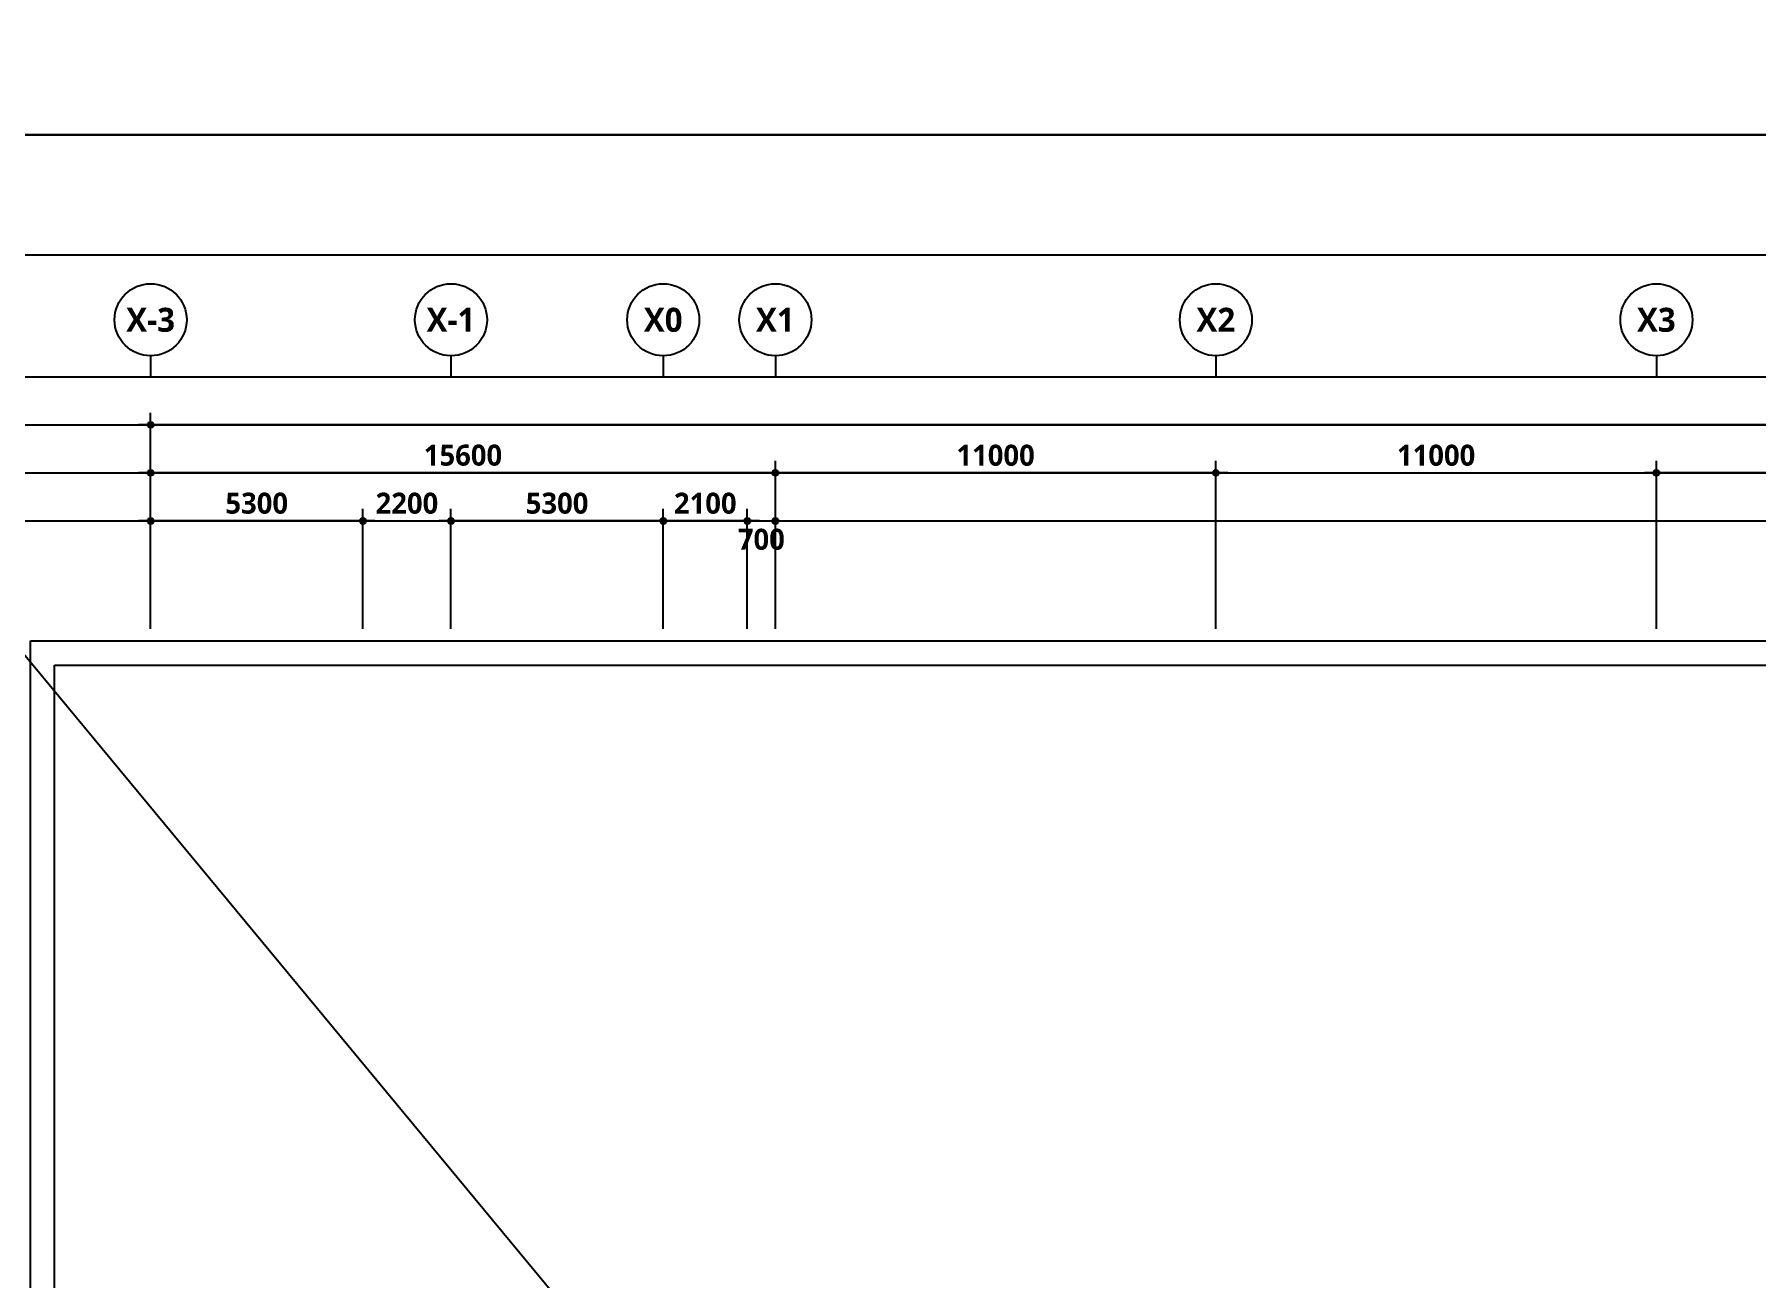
# Model space of a CAD drawing. Header units: millimetres. Extents: x -63924 to 190228206, y 0 to 456875599.
# Drawn here: x 11018 to 54021, y 475420 to 506505 of the extents above; entities that cross this region are included whole.
import ezdxf
from ezdxf.enums import TextEntityAlignment as Align

# ---------------------------------------------------------------- set-up
doc = ezdxf.new("R2010")
doc.units = ezdxf.units.MM
doc.header["$LTSCALE"] = 150
doc.header["$MEASUREMENT"] = 0
doc.header["$PDSIZE"] = -10
doc.layers.get('0').update_dxf_attribs({"linetype": 'CONTINUOUS'})
doc.layers.get('Defpoints').update_dxf_attribs({"color": 153, "linetype": 'CONTINUOUS'})
for name, color, linetype in [('A-ANNO-TEXT1', 7, 'CONTINUOUS'), ('A-ST-AXIS-BUB', 7, 'CONTINUOUS'), ('A-ST-AXIS-DIM', 7, 'CONTINUOUS')]:
    doc.layers.add(name, color=color, linetype=linetype)
for name, color, linetype, plot in [('Defpoint', 161, 'CONTINUOUS', False), ('G(그리드1)', 185, 'CONTINUOUS', False), ('G(그리드2)', 235, 'CONTINUOUS', False)]:
    doc.layers.add(name, color=color, linetype=linetype, plot=plot)
doc.styles.add('SH_대대리576', font='')
doc.styles.get('SH_대대리576').set_extended_font_data('NanumGothic', bold=True)
doc.dimstyles.new('SHP 300', dxfattribs={"dimscale": 150, "dimtxt": 3.5, "dimasz": 1, "dimexe": 2, "dimexo": 2, "dimgap": 1, "dimtad": 1, "dimdec": 0, "dimzin": 0, "dimdsep": 46, "dimtxsty": 'SH_대대리576', "dimblk": 'DIMDOT', "dimcen": 0.09, "dimclrt": 3, "dimadec": 0, "dimazin": 1, "dimtfac": 1, "dimtdec": 0, "dimtix": 1, "dimtmove": 2, "dimatfit": 0, "dimldrblk": 'DIMDOT', "dimfxl": 1, "dimtolj": 1, "dimtzin": 0, "dimarcsym": 0})

# ---------------------------------------------------------------- blocks, each defined once
blk = doc.blocks.new('A-ST-AXIS-BUB-1')
at = {"layer": 'A-ST-AXIS-BUB'}
blk.add_line((0, 350), (0, 0), dxfattribs=at)
blk.add_circle((0, 950), 600, dxfattribs=at)
blk = doc.blocks.new('DIMDOT')
at = {"color": 0}
blk.add_line((-2, 0), (2, 0), dxfattribs=at)
for radius in [0.5, 0.25]:
    blk.add_circle((0, 0), radius, dxfattribs=at)
blk = doc.blocks.new('*D90')
at = {"layer": 'A-ST-AXIS-DIM', "color": 0, "lineweight": -2, "transparency": 16777216}
for p, q in [((13920, 494050), (13920, 495850)), ((29520, 491650), (29520, 495850)), ((29370, 495550), (14070, 495550))]:
    blk.add_line(p, q, dxfattribs=at)
at = {"layer": 'Defpoints', "color": 0, "transparency": 16777216}
for p in [(13920, 495550), (13920, 493750), (29520, 491350)]:
    blk.add_point(p, dxfattribs=at)
at = {"layer": 'A-ST-AXIS-DIM', "color": 0, "linetype": 'ByBlock', "lineweight": -2, "transparency": 16777216, "xscale": 150, "yscale": 150, "zscale": 150, "rotation": 180}
blk.add_blockref('DIMDOT', (13920, 495550), dxfattribs=at)
at = {"layer": 'A-ST-AXIS-DIM', "color": 0, "linetype": 'ByBlock', "lineweight": -2, "transparency": 16777216, "xscale": 150, "yscale": 150, "zscale": 150}
blk.add_blockref('DIMDOT', (29520, 495550), dxfattribs=at)
at = {"layer": 'A-ST-AXIS-DIM', "color": 3, "transparency": 16777216, "insert": (21720, 495990), "char_height": 525, "attachment_point": 5, "style": 'SH_대대리576'}
blk.add_mtext('\\A1;15600', dxfattribs=at)
blk = doc.blocks.new('*D91')
at = {"layer": 'A-ST-AXIS-DIM', "color": 0, "lineweight": -2, "transparency": 16777216}
for p, q in [((29520, 491650), (29520, 495850)), ((40520, 491650), (40520, 495850)), ((40370, 495550), (29670, 495550))]:
    blk.add_line(p, q, dxfattribs=at)
at = {"layer": 'Defpoints', "color": 0, "transparency": 16777216}
for p in [(29520, 495550), (29520, 491350), (40520, 491350)]:
    blk.add_point(p, dxfattribs=at)
at = {"layer": 'A-ST-AXIS-DIM', "color": 0, "linetype": 'ByBlock', "lineweight": -2, "transparency": 16777216, "xscale": 150, "yscale": 150, "zscale": 150, "rotation": 180}
blk.add_blockref('DIMDOT', (29520, 495550), dxfattribs=at)
at = {"layer": 'A-ST-AXIS-DIM', "color": 0, "linetype": 'ByBlock', "lineweight": -2, "transparency": 16777216, "xscale": 150, "yscale": 150, "zscale": 150}
blk.add_blockref('DIMDOT', (40520, 495550), dxfattribs=at)
at = {"layer": 'A-ST-AXIS-DIM', "color": 3, "transparency": 16777216, "insert": (35020, 495988), "char_height": 525, "attachment_point": 5, "style": 'SH_대대리576'}
blk.add_mtext('\\A1;11000', dxfattribs=at)
blk = doc.blocks.new('*D92')
at = {"layer": 'A-ST-AXIS-DIM', "color": 0, "lineweight": -2, "transparency": 16777216}
for p, q in [((40520, 491650), (40520, 495850)), ((51520, 491650), (51520, 495850)), ((40670, 495550), (51370, 495550))]:
    blk.add_line(p, q, dxfattribs=at)
at = {"layer": 'Defpoints', "color": 0, "transparency": 16777216}
for p in [(51520, 495550), (40520, 491350), (51520, 491350)]:
    blk.add_point(p, dxfattribs=at)
at = {"layer": 'A-ST-AXIS-DIM', "color": 0, "linetype": 'ByBlock', "lineweight": -2, "transparency": 16777216, "xscale": 150, "yscale": 150, "zscale": 150, "rotation": 180}
blk.add_blockref('DIMDOT', (40520, 495550), dxfattribs=at)
at = {"layer": 'A-ST-AXIS-DIM', "color": 0, "linetype": 'ByBlock', "lineweight": -2, "transparency": 16777216, "xscale": 150, "yscale": 150, "zscale": 150}
blk.add_blockref('DIMDOT', (51520, 495550), dxfattribs=at)
at = {"layer": 'A-ST-AXIS-DIM', "color": 3, "transparency": 16777216, "insert": (46020, 495988), "char_height": 525, "attachment_point": 5, "style": 'SH_대대리576'}
blk.add_mtext('\\A1;11000', dxfattribs=at)
blk = doc.blocks.new('*D93')
at = {"layer": 'A-ST-AXIS-DIM', "color": 0, "lineweight": -2, "transparency": 16777216}
for p, q in [((51520, 491650), (51520, 495850)), ((62520, 491650), (62520, 495850)), ((62370, 495550), (51670, 495550))]:
    blk.add_line(p, q, dxfattribs=at)
at = {"layer": 'Defpoints', "color": 0, "transparency": 16777216}
for p in [(51520, 495550), (51520, 491350), (62520, 491350)]:
    blk.add_point(p, dxfattribs=at)
at = {"layer": 'A-ST-AXIS-DIM', "color": 0, "linetype": 'ByBlock', "lineweight": -2, "transparency": 16777216, "xscale": 150, "yscale": 150, "zscale": 150, "rotation": 180}
blk.add_blockref('DIMDOT', (51520, 495550), dxfattribs=at)
at = {"layer": 'A-ST-AXIS-DIM', "color": 0, "linetype": 'ByBlock', "lineweight": -2, "transparency": 16777216, "xscale": 150, "yscale": 150, "zscale": 150}
blk.add_blockref('DIMDOT', (62520, 495550), dxfattribs=at)
at = {"layer": 'A-ST-AXIS-DIM', "color": 3, "transparency": 16777216, "insert": (57020, 495988), "char_height": 525, "attachment_point": 5, "style": 'SH_대대리576'}
blk.add_mtext('\\A1;11000', dxfattribs=at)
blk = doc.blocks.new('*D1033')
at = {"layer": 'A-ST-AXIS-DIM', "color": 0, "lineweight": -2, "transparency": 16777216}
for p, q in [((13920, 491650), (13920, 494650)), ((19220, 491650), (19220, 494650)), ((19070, 494350), (14070, 494350))]:
    blk.add_line(p, q, dxfattribs=at)
at = {"layer": 'Defpoints', "color": 0, "transparency": 16777216}
for p in [(13920, 494350), (13920, 491350), (19220, 491350)]:
    blk.add_point(p, dxfattribs=at)
at = {"layer": 'A-ST-AXIS-DIM', "color": 0, "linetype": 'ByBlock', "lineweight": -2, "transparency": 16777216, "xscale": 150, "yscale": 150, "zscale": 150, "rotation": 180}
blk.add_blockref('DIMDOT', (13920, 494350), dxfattribs=at)
at = {"layer": 'A-ST-AXIS-DIM', "color": 0, "linetype": 'ByBlock', "lineweight": -2, "transparency": 16777216, "xscale": 150, "yscale": 150, "zscale": 150}
blk.add_blockref('DIMDOT', (19220, 494350), dxfattribs=at)
at = {"layer": 'A-ST-AXIS-DIM', "color": 3, "transparency": 16777216, "insert": (16570, 494790), "char_height": 525, "attachment_point": 5, "style": 'SH_대대리576'}
blk.add_mtext('\\A1;5300', dxfattribs=at)
blk = doc.blocks.new('*D1034')
at = {"layer": 'A-ST-AXIS-DIM', "color": 0, "lineweight": -2, "transparency": 16777216}
for p, q in [((19220, 491650), (19220, 494650)), ((21420, 491650), (21420, 494650)), ((19370, 494350), (21270, 494350))]:
    blk.add_line(p, q, dxfattribs=at)
at = {"layer": 'Defpoints', "color": 0, "transparency": 16777216}
for p in [(21420, 494350), (19220, 491350), (21420, 491350)]:
    blk.add_point(p, dxfattribs=at)
at = {"layer": 'A-ST-AXIS-DIM', "color": 0, "linetype": 'ByBlock', "lineweight": -2, "transparency": 16777216, "xscale": 150, "yscale": 150, "zscale": 150, "rotation": 180}
blk.add_blockref('DIMDOT', (19220, 494350), dxfattribs=at)
at = {"layer": 'A-ST-AXIS-DIM', "color": 0, "linetype": 'ByBlock', "lineweight": -2, "transparency": 16777216, "xscale": 150, "yscale": 150, "zscale": 150}
blk.add_blockref('DIMDOT', (21420, 494350), dxfattribs=at)
at = {"layer": 'A-ST-AXIS-DIM', "color": 3, "transparency": 16777216, "insert": (20320, 494789), "char_height": 525, "attachment_point": 5, "style": 'SH_대대리576'}
blk.add_mtext('\\A1;2200', dxfattribs=at)
blk = doc.blocks.new('*D1035')
at = {"layer": 'A-ST-AXIS-DIM', "color": 0, "lineweight": -2, "transparency": 16777216}
for p, q in [((26720, 491650), (26720, 494650)), ((28820, 491650), (28820, 494650)), ((28670, 494350), (26870, 494350))]:
    blk.add_line(p, q, dxfattribs=at)
at = {"layer": 'Defpoints', "color": 0, "transparency": 16777216}
for p in [(26720, 494350), (26720, 491350), (28820, 491350)]:
    blk.add_point(p, dxfattribs=at)
at = {"layer": 'A-ST-AXIS-DIM', "color": 0, "linetype": 'ByBlock', "lineweight": -2, "transparency": 16777216, "xscale": 150, "yscale": 150, "zscale": 150, "rotation": 180}
blk.add_blockref('DIMDOT', (26720, 494350), dxfattribs=at)
at = {"layer": 'A-ST-AXIS-DIM', "color": 0, "linetype": 'ByBlock', "lineweight": -2, "transparency": 16777216, "xscale": 150, "yscale": 150, "zscale": 150}
blk.add_blockref('DIMDOT', (28820, 494350), dxfattribs=at)
at = {"layer": 'A-ST-AXIS-DIM', "color": 3, "transparency": 16777216, "insert": (27770, 494789), "char_height": 525, "attachment_point": 5, "style": 'SH_대대리576'}
blk.add_mtext('\\A1;2100', dxfattribs=at)
blk = doc.blocks.new('*D1036')
at = {"layer": 'A-ST-AXIS-DIM', "color": 0, "lineweight": -2, "transparency": 16777216}
for p, q in [((21420, 491650), (21420, 494650)), ((26720, 491650), (26720, 494650)), ((26570, 494350), (21570, 494350))]:
    blk.add_line(p, q, dxfattribs=at)
at = {"layer": 'Defpoints', "color": 0, "transparency": 16777216}
for p in [(21420, 494350), (21420, 491350), (26720, 491350)]:
    blk.add_point(p, dxfattribs=at)
at = {"layer": 'A-ST-AXIS-DIM', "color": 0, "linetype": 'ByBlock', "lineweight": -2, "transparency": 16777216, "xscale": 150, "yscale": 150, "zscale": 150, "rotation": 180}
blk.add_blockref('DIMDOT', (21420, 494350), dxfattribs=at)
at = {"layer": 'A-ST-AXIS-DIM', "color": 0, "linetype": 'ByBlock', "lineweight": -2, "transparency": 16777216, "xscale": 150, "yscale": 150, "zscale": 150}
blk.add_blockref('DIMDOT', (26720, 494350), dxfattribs=at)
at = {"layer": 'A-ST-AXIS-DIM', "color": 3, "transparency": 16777216, "insert": (24070, 494790), "char_height": 525, "attachment_point": 5, "style": 'SH_대대리576'}
blk.add_mtext('\\A1;5300', dxfattribs=at)
blk = doc.blocks.new('*D1037')
at = {"layer": 'A-ST-AXIS-DIM', "color": 0, "lineweight": -2, "transparency": 16777216}
for p, q in [((28820, 491650), (28820, 494650)), ((29520, 491650), (29520, 494650)), ((28970, 494350), (29370, 494350))]:
    blk.add_line(p, q, dxfattribs=at)
at = {"layer": 'Defpoints', "color": 0, "transparency": 16777216}
for p in [(29520, 494350), (28820, 491350), (29520, 491350)]:
    blk.add_point(p, dxfattribs=at)
at = {"layer": 'A-ST-AXIS-DIM', "color": 0, "linetype": 'ByBlock', "lineweight": -2, "transparency": 16777216, "xscale": 150, "yscale": 150, "zscale": 150, "rotation": 180}
blk.add_blockref('DIMDOT', (28820, 494350), dxfattribs=at)
at = {"layer": 'A-ST-AXIS-DIM', "color": 0, "linetype": 'ByBlock', "lineweight": -2, "transparency": 16777216, "xscale": 150, "yscale": 150, "zscale": 150}
blk.add_blockref('DIMDOT', (29520, 494350), dxfattribs=at)
at = {"layer": 'A-ST-AXIS-DIM', "color": 3, "transparency": 16777216, "insert": (29170, 493888), "char_height": 525, "attachment_point": 5, "style": 'SH_대대리576'}
blk.add_mtext('\\A1;700', dxfattribs=at)

msp = doc.modelspace()

# ---------------------------------------------------------------- linework, layer by layer
at = {"layer": 'A-ST-AXIS-DIM'}
for p, q in [((13920, 491650), (13920, 497050)), ((81314.3, 496750), (14070, 496750))]:
    msp.add_line(p, q, dxfattribs=at)
at = {"layer": 'Defpoint'}
msp.add_line((29520, 468350), (0, 504000), dxfattribs=at)
for points in [[(0, 504000), (89100, 504000), (89100, 630000), (0, 630000)], [(0, 378000), (89100, 378000), (89100, 504000), (0, 504000)], [(3000, 501000), (86100, 501000), (86100, 394500), (3000, 394500)]]:
    msp.add_lwpolyline(points, close=True, dxfattribs=at)
at = {"layer": 'G(그리드1)'}
for points in [[(6120, 497950), (84920, 497950), (84920, 396550), (6120, 396550)], [(7320, 496750), (83720, 496750), (83720, 398750), (7320, 398750)], [(8520, 495550), (82520, 495550), (82520, 399950), (8520, 399950)], [(9720, 494350), (81320, 494350), (81320, 401150), (9720, 401150)], [(10920, 491350), (80120, 491350), (80120, 404150), (10920, 404150)]]:
    msp.add_lwpolyline(points, close=True, dxfattribs=at)
at = {"layer": 'G(그리드2)'}
msp.add_lwpolyline([(11520, 490750), (79520, 490750), (79520, 404750), (11520, 404750)], close=True, dxfattribs=at)

# ---------------------------------------------------------------- block references
at = {"layer": 'A-ST-AXIS-BUB', "xscale": 1.5, "yscale": 1.5, "zscale": 1.5}
for p in [(13920, 497950), (21420, 497950), (26720, 497950), (29520, 497950), (40520, 497950), (51520, 497950)]:
    msp.add_blockref('A-ST-AXIS-BUB-1', p, dxfattribs=at)
at = {"layer": 'A-ST-AXIS-DIM', "xscale": 150, "yscale": 150, "zscale": 150, "rotation": 180}
msp.add_blockref('DIMDOT', (13920, 496750), dxfattribs=at)
msp.add_blockref('DIMDOT', (13920, 496750), dxfattribs=at)

# ---------------------------------------------------------------- texts
at = {"layer": 'A-ANNO-TEXT1', "style": 'SH_대대리576'}
for s, p in [('X-3', (13920, 499375)), ('X-1', (21420, 499375)), ('X0', (26720, 499375)), ('X1', (29520, 499375)), ('X2', (40520, 499375)), ('X3', (51520, 499375))]:
    msp.add_text(s, height=600, dxfattribs=at).set_placement(p, align=Align.MIDDLE_CENTER)

# ---------------------------------------------------------------- dimensions: what is measured, and where the dimension line sits
at = {"layer": 'A-ST-AXIS-DIM'}
for base, p1, p2, picture, middle in [((13920, 495550), (29520, 491350), (13920, 493750), '*D90', (21720, 495989.7)), ((29520, 495550), (40520, 491350), (29520, 491350), '*D91', (35020, 495987.9))]:
    dim = msp.add_linear_dim(base=base, p1=p1, p2=p2, dimstyle='SHP 300', override={"dimtxsty": 'SH_대대리576', "dimldrblk": 'DIMDOT'}, dxfattribs=at)
    dim.commit()
    dim.dimension.update_dxf_attribs({"geometry": picture, "text_midpoint": middle})
for base, p1, p2, angle, picture, middle in [((51520, 495550), (40520, 491350), (51520, 491350), 180, '*D92', (46020, 495987.9)), ((51520, 495550), (62520, 491350), (51520, 491350), 0, '*D93', (57020, 495987.9)), ((21420, 494350), (19220, 491350), (21420, 491350), 180, '*D1034', (20320, 494788.6)), ((21420, 494350), (26720, 491350), (21420, 491350), 0, '*D1036', (24070, 494789.7)), ((26720, 494350), (28820, 491350), (26720, 491350), 0, '*D1035', (27770, 494788.6))]:
    dim = msp.add_linear_dim(base=base, p1=p1, p2=p2, angle=angle, dimstyle='SHP 300', override={"dimtxsty": 'SH_대대리576', "dimldrblk": 'DIMDOT'}, dxfattribs=at)
    dim.commit()
    dim.dimension.update_dxf_attribs({"geometry": picture, "text_midpoint": middle})
dim = msp.add_linear_dim(base=(13920, 494350), p1=(19220, 491350), p2=(13920, 491350), dimstyle='SHP 300', dxfattribs=at)
dim.commit()
dim.dimension.update_dxf_attribs({"geometry": '*D1033', "text_midpoint": (16570, 494789.7)})
dim = msp.add_linear_dim(base=(29520, 494350), p1=(28820, 491350), p2=(29520, 491350), angle=180, dimstyle='SHP 300', override={"dimtxsty": 'SH_대대리576', "dimldrblk": 'DIMDOT'}, dxfattribs=at)
dim.commit()
dim.dimension.update_dxf_attribs({"geometry": '*D1037', "text_midpoint": (29170, 493887.9), "dimtype": 160})

doc.saveas('drawing.dxf')
